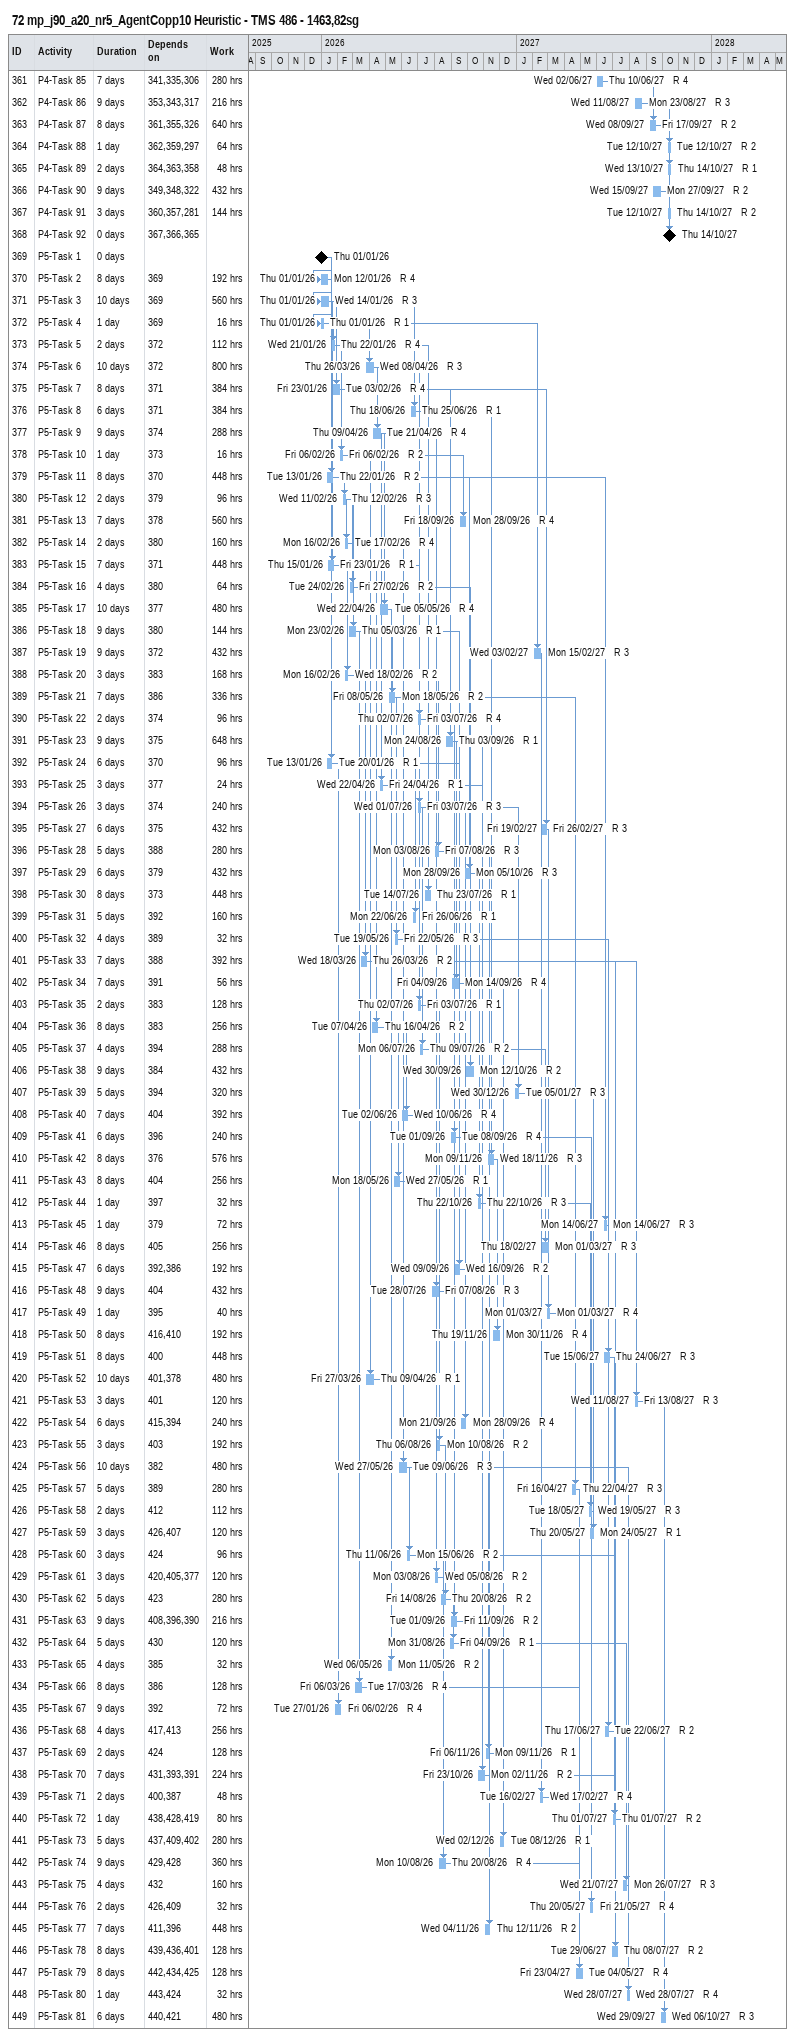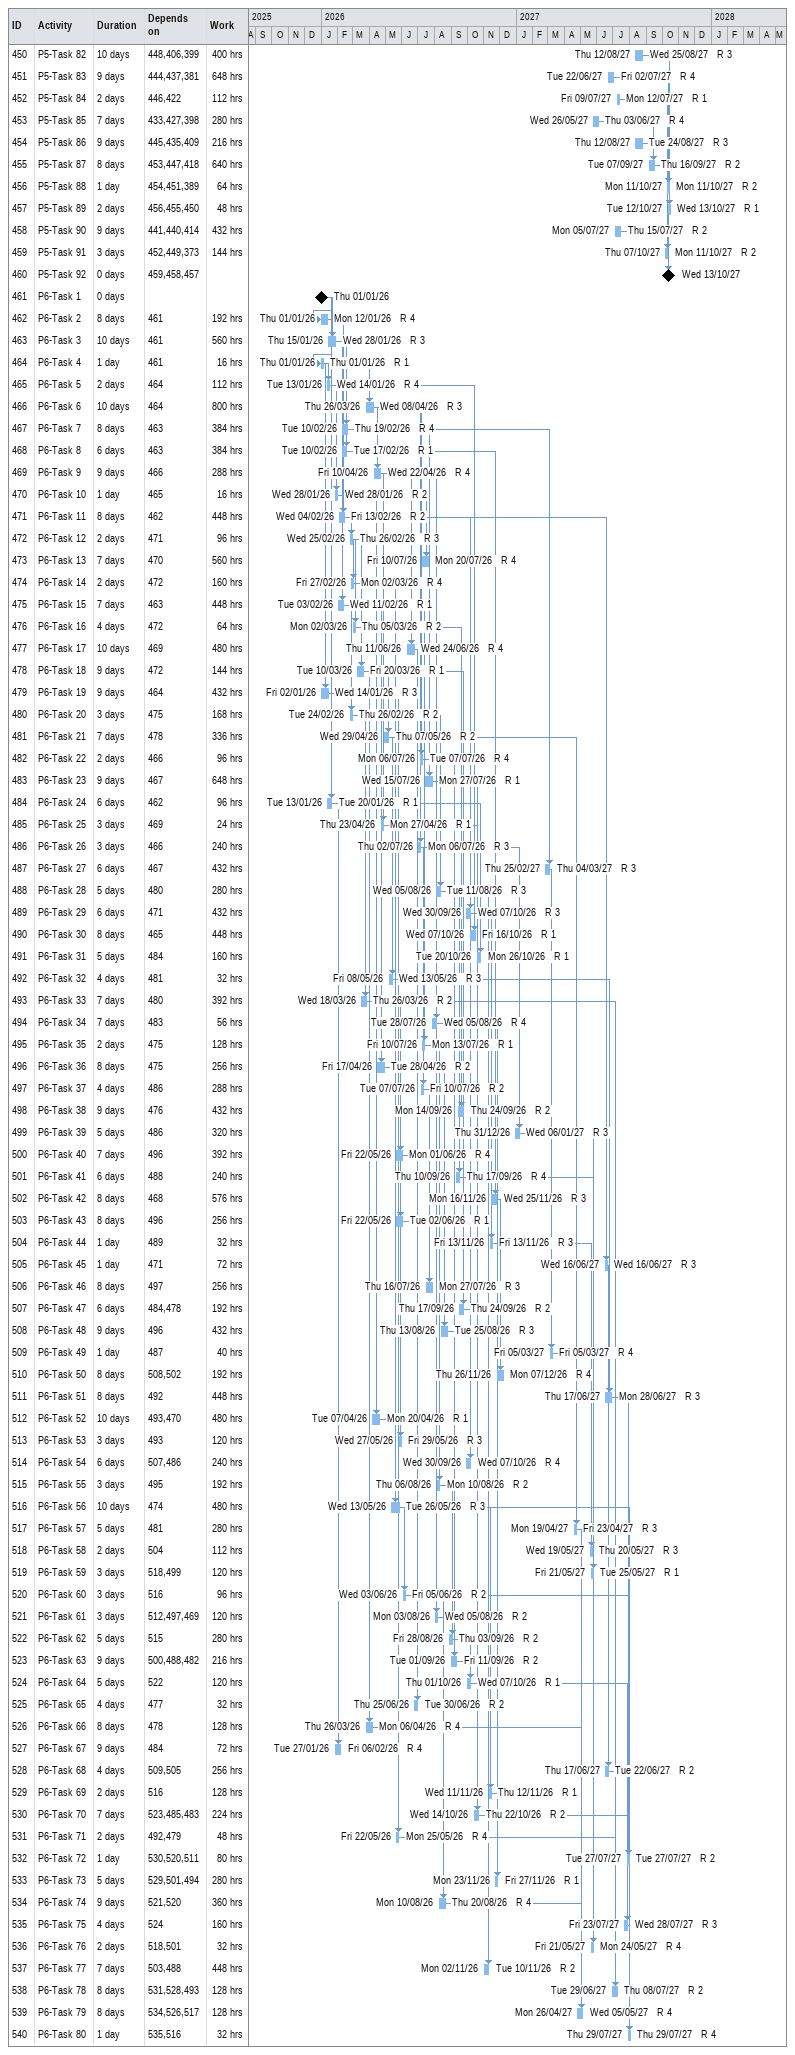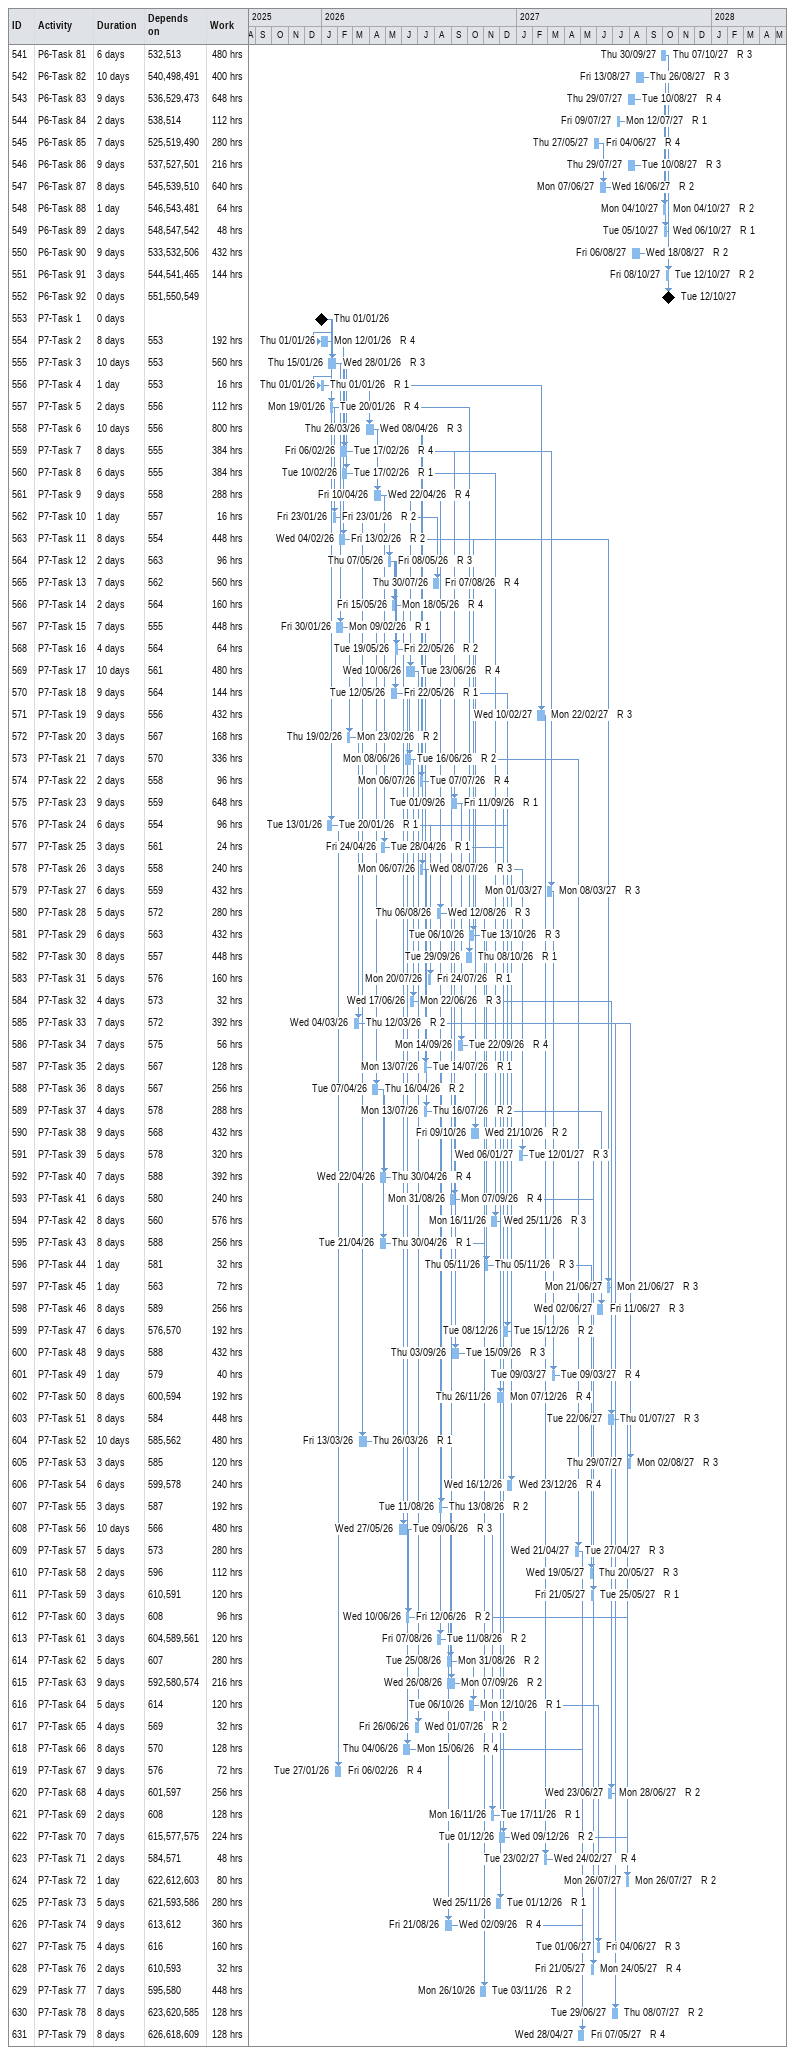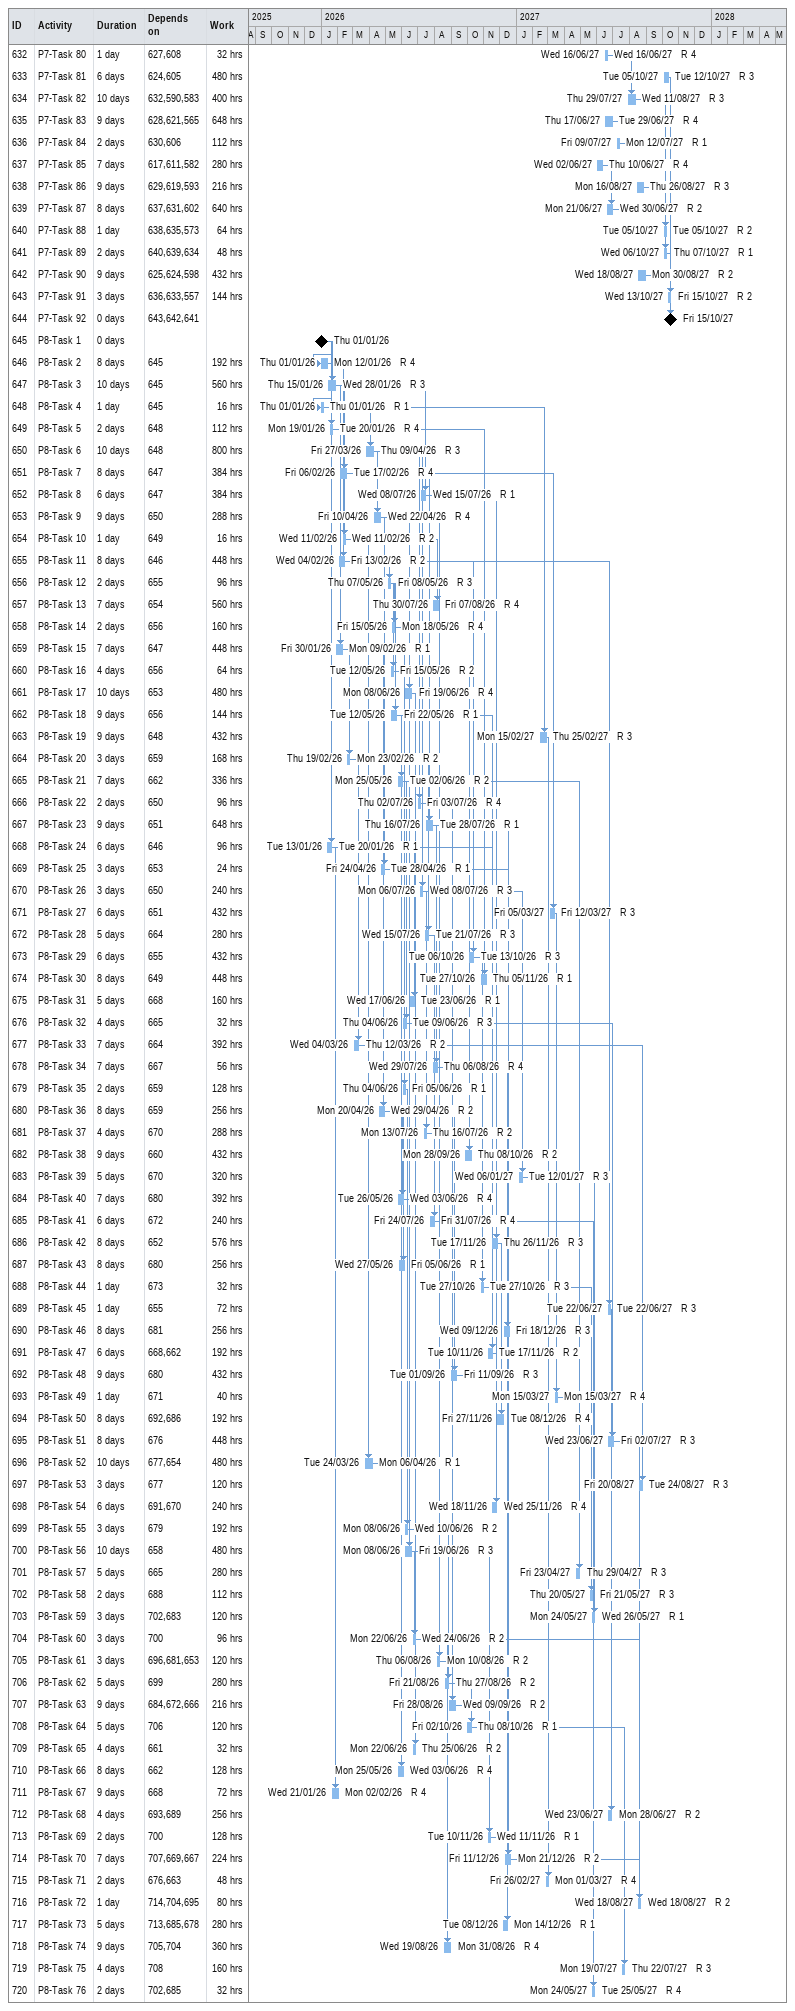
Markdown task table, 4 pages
72 mp_j90_a20_nr5_AgentCopp10 Heuristic - TMS 486 - 1463,82sg

| ID | Task | Duration | Start | Finish | Predecessors | Resources | Work (h) |
|---|---|---|---|---|---|---|---|
| 361 | P4-Task 85 | 7d | 2027-06-02 | 2027-06-10 | 341, 335, 306 | R 4 | 280 |
| 362 | P4-Task 86 | 9d | 2027-08-11 | 2027-08-23 | 353, 343, 317 | R 3 | 216 |
| 363 | P4-Task 87 | 8d | 2027-09-08 | 2027-09-17 | 361, 355, 326 | R 2 | 640 |
| 364 | P4-Task 88 | 1d | 2027-10-12 | 2027-10-12 | 362, 359, 297 | R 2 | 64 |
| 365 | P4-Task 89 | 2d | 2027-10-13 | 2027-10-14 | 364, 363, 358 | R 1 | 48 |
| 366 | P4-Task 90 | 9d | 2027-09-15 | 2027-09-27 | 349, 348, 322 | R 2 | 432 |
| 367 | P4-Task 91 | 3d | 2027-10-12 | 2027-10-14 | 360, 357, 281 | R 2 | 144 |
| 368 | P4-Task 92 | 0d | 2027-10-14 | 2027-10-14 | 367, 366, 365 |  |  |
| 369 | P5-Task 1 | 0d | 2026-01-01 | 2026-01-01 |  |  |  |
| 370 | P5-Task 2 | 8d | 2026-01-01 | 2026-01-12 | 369 | R 4 | 192 |
| 371 | P5-Task 3 | 10d | 2026-01-01 | 2026-01-14 | 369 | R 3 | 560 |
| 372 | P5-Task 4 | 1d | 2026-01-01 | 2026-01-01 | 369 | R 1 | 16 |
| 373 | P5-Task 5 | 2d | 2026-01-21 | 2026-01-22 | 372 | R 4 | 112 |
| 374 | P5-Task 6 | 10d | 2026-03-26 | 2026-04-08 | 372 | R 3 | 800 |
| 375 | P5-Task 7 | 8d | 2026-01-23 | 2026-02-03 | 371 | R 4 | 384 |
| 376 | P5-Task 8 | 6d | 2026-06-18 | 2026-06-25 | 371 | R 1 | 384 |
| 377 | P5-Task 9 | 9d | 2026-04-09 | 2026-04-21 | 374 | R 4 | 288 |
| 378 | P5-Task 10 | 1d | 2026-02-06 | 2026-02-06 | 373 | R 2 | 16 |
| 379 | P5-Task 11 | 8d | 2026-01-13 | 2026-01-22 | 370 | R 2 | 448 |
| 380 | P5-Task 12 | 2d | 2026-02-11 | 2026-02-12 | 379 | R 3 | 96 |
| 381 | P5-Task 13 | 7d | 2026-09-18 | 2026-09-28 | 378 | R 4 | 560 |
| 382 | P5-Task 14 | 2d | 2026-02-16 | 2026-02-17 | 380 | R 4 | 160 |
| 383 | P5-Task 15 | 7d | 2026-01-15 | 2026-01-23 | 371 | R 1 | 448 |
| 384 | P5-Task 16 | 4d | 2026-02-24 | 2026-02-27 | 380 | R 2 | 64 |
| 385 | P5-Task 17 | 10d | 2026-04-22 | 2026-05-05 | 377 | R 4 | 480 |
| 386 | P5-Task 18 | 9d | 2026-02-23 | 2026-03-05 | 380 | R 1 | 144 |
| 387 | P5-Task 19 | 9d | 2027-02-03 | 2027-02-15 | 372 | R 3 | 432 |
| 388 | P5-Task 20 | 3d | 2026-02-16 | 2026-02-18 | 383 | R 2 | 168 |
| 389 | P5-Task 21 | 7d | 2026-05-08 | 2026-05-18 | 386 | R 2 | 336 |
| 390 | P5-Task 22 | 2d | 2026-07-02 | 2026-07-03 | 374 | R 4 | 96 |
| 391 | P5-Task 23 | 9d | 2026-08-24 | 2026-09-03 | 375 | R 1 | 648 |
| 392 | P5-Task 24 | 6d | 2026-01-13 | 2026-01-20 | 370 | R 1 | 96 |
| 393 | P5-Task 25 | 3d | 2026-04-22 | 2026-04-24 | 377 | R 1 | 24 |
| 394 | P5-Task 26 | 3d | 2026-07-01 | 2026-07-03 | 374 | R 3 | 240 |
| 395 | P5-Task 27 | 6d | 2027-02-19 | 2027-02-26 | 375 | R 3 | 432 |
| 396 | P5-Task 28 | 5d | 2026-08-03 | 2026-08-07 | 388 | R 3 | 280 |
| 397 | P5-Task 29 | 6d | 2026-09-28 | 2026-10-05 | 379 | R 3 | 432 |
| 398 | P5-Task 30 | 8d | 2026-07-14 | 2026-07-23 | 373 | R 1 | 448 |
| 399 | P5-Task 31 | 5d | 2026-06-22 | 2026-06-26 | 392 | R 1 | 160 |
| 400 | P5-Task 32 | 4d | 2026-05-19 | 2026-05-22 | 389 | R 3 | 32 |
| 401 | P5-Task 33 | 7d | 2026-03-18 | 2026-03-26 | 388 | R 2 | 392 |
| 402 | P5-Task 34 | 7d | 2026-09-04 | 2026-09-14 | 391 | R 4 | 56 |
| 403 | P5-Task 35 | 2d | 2026-07-02 | 2026-07-03 | 383 | R 1 | 128 |
| 404 | P5-Task 36 | 8d | 2026-04-07 | 2026-04-16 | 383 | R 2 | 256 |
| 405 | P5-Task 37 | 4d | 2026-07-06 | 2026-07-09 | 394 | R 2 | 288 |
| 406 | P5-Task 38 | 9d | 2026-09-30 | 2026-10-12 | 384 | R 2 | 432 |
| 407 | P5-Task 39 | 5d | 2026-12-30 | 2027-01-05 | 394 | R 3 | 320 |
| 408 | P5-Task 40 | 7d | 2026-06-02 | 2026-06-10 | 404 | R 4 | 392 |
| 409 | P5-Task 41 | 6d | 2026-09-01 | 2026-09-08 | 396 | R 4 | 240 |
| 410 | P5-Task 42 | 8d | 2026-11-09 | 2026-11-18 | 376 | R 3 | 576 |
| 411 | P5-Task 43 | 8d | 2026-05-18 | 2026-05-27 | 404 | R 1 | 256 |
| 412 | P5-Task 44 | 1d | 2026-10-22 | 2026-10-22 | 397 | R 3 | 32 |
| 413 | P5-Task 45 | 1d | 2027-06-14 | 2027-06-14 | 379 | R 3 | 72 |
| 414 | P5-Task 46 | 8d | 2027-02-18 | 2027-03-01 | 405 | R 3 | 256 |
| 415 | P5-Task 47 | 6d | 2026-09-09 | 2026-09-16 | 392, 386 | R 2 | 192 |
| 416 | P5-Task 48 | 9d | 2026-07-28 | 2026-08-07 | 404 | R 3 | 432 |
| 417 | P5-Task 49 | 1d | 2027-03-01 | 2027-03-01 | 395 | R 4 | 40 |
| 418 | P5-Task 50 | 8d | 2026-11-19 | 2026-11-30 | 416, 410 | R 4 | 192 |
| 419 | P5-Task 51 | 8d | 2027-06-15 | 2027-06-24 | 400 | R 3 | 448 |
| 420 | P5-Task 52 | 10d | 2026-03-27 | 2026-04-09 | 401, 378 | R 1 | 480 |
| 421 | P5-Task 53 | 3d | 2027-08-11 | 2027-08-13 | 401 | R 3 | 120 |
| 422 | P5-Task 54 | 6d | 2026-09-21 | 2026-09-28 | 415, 394 | R 4 | 240 |
| 423 | P5-Task 55 | 3d | 2026-08-06 | 2026-08-10 | 403 | R 2 | 192 |
| 424 | P5-Task 56 | 10d | 2026-05-27 | 2026-06-09 | 382 | R 3 | 480 |
| 425 | P5-Task 57 | 5d | 2027-04-16 | 2027-04-22 | 389 | R 3 | 280 |
| 426 | P5-Task 58 | 2d | 2027-05-18 | 2027-05-19 | 412 | R 3 | 112 |
| 427 | P5-Task 59 | 3d | 2027-05-20 | 2027-05-24 | 426, 407 | R 1 | 120 |
| 428 | P5-Task 60 | 3d | 2026-06-11 | 2026-06-15 | 424 | R 2 | 96 |
| 429 | P5-Task 61 | 3d | 2026-08-03 | 2026-08-05 | 420, 405, 377 | R 2 | 120 |
| 430 | P5-Task 62 | 5d | 2026-08-14 | 2026-08-20 | 423 | R 2 | 280 |
| 431 | P5-Task 63 | 9d | 2026-09-01 | 2026-09-11 | 408, 396, 390 | R 2 | 216 |
| 432 | P5-Task 64 | 5d | 2026-08-31 | 2026-09-04 | 430 | R 1 | 120 |
| 433 | P5-Task 65 | 4d | 2026-05-06 | 2026-05-11 | 385 | R 2 | 32 |
| 434 | P5-Task 66 | 8d | 2026-03-06 | 2026-03-17 | 386 | R 4 | 128 |
| 435 | P5-Task 67 | 9d | 2026-01-27 | 2026-02-06 | 392 | R 4 | 72 |
| 436 | P5-Task 68 | 4d | 2027-06-17 | 2027-06-22 | 417, 413 | R 2 | 256 |
| 437 | P5-Task 69 | 2d | 2026-11-06 | 2026-11-09 | 424 | R 1 | 128 |
| 438 | P5-Task 70 | 7d | 2026-10-23 | 2026-11-02 | 431, 393, 391 | R 2 | 224 |
| 439 | P5-Task 71 | 2d | 2027-02-16 | 2027-02-17 | 400, 387 | R 4 | 48 |
| 440 | P5-Task 72 | 1d | 2027-07-01 | 2027-07-01 | 438, 428, 419 | R 2 | 80 |
| 441 | P5-Task 73 | 5d | 2026-12-02 | 2026-12-08 | 437, 409, 402 | R 1 | 280 |
| 442 | P5-Task 74 | 9d | 2026-08-10 | 2026-08-20 | 429, 428 | R 4 | 360 |
| 443 | P5-Task 75 | 4d | 2027-07-21 | 2027-07-26 | 432 | R 3 | 160 |
| 444 | P5-Task 76 | 2d | 2027-05-20 | 2027-05-21 | 426, 409 | R 4 | 32 |
| 445 | P5-Task 77 | 7d | 2026-11-04 | 2026-11-12 | 411, 396 | R 2 | 448 |
| 446 | P5-Task 78 | 8d | 2027-06-29 | 2027-07-08 | 439, 436, 401 | R 2 | 128 |
| 447 | P5-Task 79 | 8d | 2027-04-23 | 2027-05-04 | 442, 434, 425 | R 4 | 128 |
| 448 | P5-Task 80 | 1d | 2027-07-28 | 2027-07-28 | 443, 424 | R 4 | 32 |
| 449 | P5-Task 81 | 6d | 2027-09-29 | 2027-10-06 | 440, 421 | R 3 | 480 |
| 450 | P5-Task 82 | 10d | 2027-08-12 | 2027-08-25 | 448, 406, 399 | R 3 | 400 |
| 451 | P5-Task 83 | 9d | 2027-06-22 | 2027-07-02 | 444, 437, 381 | R 4 | 648 |
| 452 | P5-Task 84 | 2d | 2027-07-09 | 2027-07-12 | 446, 422 | R 1 | 112 |
| 453 | P5-Task 85 | 7d | 2027-05-26 | 2027-06-03 | 433, 427, 398 | R 4 | 280 |
| 454 | P5-Task 86 | 9d | 2027-08-12 | 2027-08-24 | 445, 435, 409 | R 3 | 216 |
| 455 | P5-Task 87 | 8d | 2027-09-07 | 2027-09-16 | 453, 447, 418 | R 2 | 640 |
| 456 | P5-Task 88 | 1d | 2027-10-11 | 2027-10-11 | 454, 451, 389 | R 2 | 64 |
| 457 | P5-Task 89 | 2d | 2027-10-12 | 2027-10-13 | 456, 455, 450 | R 1 | 48 |
| 458 | P5-Task 90 | 9d | 2027-07-05 | 2027-07-15 | 441, 440, 414 | R 2 | 432 |
| 459 | P5-Task 91 | 3d | 2027-10-07 | 2027-10-11 | 452, 449, 373 | R 2 | 144 |
| 460 | P5-Task 92 | 0d | 2027-10-13 | 2027-10-13 | 459, 458, 457 |  |  |
| 461 | P6-Task 1 | 0d | 2026-01-01 | 2026-01-01 |  |  |  |
| 462 | P6-Task 2 | 8d | 2026-01-01 | 2026-01-12 | 461 | R 4 | 192 |
| 463 | P6-Task 3 | 10d | 2026-01-15 | 2026-01-28 | 461 | R 3 | 560 |
| 464 | P6-Task 4 | 1d | 2026-01-01 | 2026-01-01 | 461 | R 1 | 16 |
| 465 | P6-Task 5 | 2d | 2026-01-13 | 2026-01-14 | 464 | R 4 | 112 |
| 466 | P6-Task 6 | 10d | 2026-03-26 | 2026-04-08 | 464 | R 3 | 800 |
| 467 | P6-Task 7 | 8d | 2026-02-10 | 2026-02-19 | 463 | R 4 | 384 |
| 468 | P6-Task 8 | 6d | 2026-02-10 | 2026-02-17 | 463 | R 1 | 384 |
| 469 | P6-Task 9 | 9d | 2026-04-10 | 2026-04-22 | 466 | R 4 | 288 |
| 470 | P6-Task 10 | 1d | 2026-01-28 | 2026-01-28 | 465 | R 2 | 16 |
| 471 | P6-Task 11 | 8d | 2026-02-04 | 2026-02-13 | 462 | R 2 | 448 |
| 472 | P6-Task 12 | 2d | 2026-02-25 | 2026-02-26 | 471 | R 3 | 96 |
| 473 | P6-Task 13 | 7d | 2026-07-10 | 2026-07-20 | 470 | R 4 | 560 |
| 474 | P6-Task 14 | 2d | 2026-02-27 | 2026-03-02 | 472 | R 4 | 160 |
| 475 | P6-Task 15 | 7d | 2026-02-03 | 2026-02-11 | 463 | R 1 | 448 |
| 476 | P6-Task 16 | 4d | 2026-03-02 | 2026-03-05 | 472 | R 2 | 64 |
| 477 | P6-Task 17 | 10d | 2026-06-11 | 2026-06-24 | 469 | R 4 | 480 |
| 478 | P6-Task 18 | 9d | 2026-03-10 | 2026-03-20 | 472 | R 1 | 144 |
| 479 | P6-Task 19 | 9d | 2026-01-02 | 2026-01-14 | 464 | R 3 | 432 |
| 480 | P6-Task 20 | 3d | 2026-02-24 | 2026-02-26 | 475 | R 2 | 168 |
| 481 | P6-Task 21 | 7d | 2026-04-29 | 2026-05-07 | 478 | R 2 | 336 |
| 482 | P6-Task 22 | 2d | 2026-07-06 | 2026-07-07 | 466 | R 4 | 96 |
| 483 | P6-Task 23 | 9d | 2026-07-15 | 2026-07-27 | 467 | R 1 | 648 |
| 484 | P6-Task 24 | 6d | 2026-01-13 | 2026-01-20 | 462 | R 1 | 96 |
| 485 | P6-Task 25 | 3d | 2026-04-23 | 2026-04-27 | 469 | R 1 | 24 |
| 486 | P6-Task 26 | 3d | 2026-07-02 | 2026-07-06 | 466 | R 3 | 240 |
| 487 | P6-Task 27 | 6d | 2027-02-25 | 2027-03-04 | 467 | R 3 | 432 |
| 488 | P6-Task 28 | 5d | 2026-08-05 | 2026-08-11 | 480 | R 3 | 280 |
| 489 | P6-Task 29 | 6d | 2026-09-30 | 2026-10-07 | 471 | R 3 | 432 |
| 490 | P6-Task 30 | 8d | 2026-10-07 | 2026-10-16 | 465 | R 1 | 448 |
| 491 | P6-Task 31 | 5d | 2026-10-20 | 2026-10-26 | 484 | R 1 | 160 |
| 492 | P6-Task 32 | 4d | 2026-05-08 | 2026-05-13 | 481 | R 3 | 32 |
| 493 | P6-Task 33 | 7d | 2026-03-18 | 2026-03-26 | 480 | R 2 | 392 |
| 494 | P6-Task 34 | 7d | 2026-07-28 | 2026-08-05 | 483 | R 4 | 56 |
| 495 | P6-Task 35 | 2d | 2026-07-10 | 2026-07-13 | 475 | R 1 | 128 |
| 496 | P6-Task 36 | 8d | 2026-04-17 | 2026-04-28 | 475 | R 2 | 256 |
| 497 | P6-Task 37 | 4d | 2026-07-07 | 2026-07-10 | 486 | R 2 | 288 |
| 498 | P6-Task 38 | 9d | 2026-09-14 | 2026-09-24 | 476 | R 2 | 432 |
| 499 | P6-Task 39 | 5d | 2026-12-31 | 2027-01-06 | 486 | R 3 | 320 |
| 500 | P6-Task 40 | 7d | 2026-05-22 | 2026-06-01 | 496 | R 4 | 392 |
| 501 | P6-Task 41 | 6d | 2026-09-10 | 2026-09-17 | 488 | R 4 | 240 |
| 502 | P6-Task 42 | 8d | 2026-11-16 | 2026-11-25 | 468 | R 3 | 576 |
| 503 | P6-Task 43 | 8d | 2026-05-22 | 2026-06-02 | 496 | R 1 | 256 |
| 504 | P6-Task 44 | 1d | 2026-11-13 | 2026-11-13 | 489 | R 3 | 32 |
| 505 | P6-Task 45 | 1d | 2027-06-16 | 2027-06-16 | 471 | R 3 | 72 |
| 506 | P6-Task 46 | 8d | 2026-07-16 | 2026-07-27 | 497 | R 3 | 256 |
| 507 | P6-Task 47 | 6d | 2026-09-17 | 2026-09-24 | 484, 478 | R 2 | 192 |
| 508 | P6-Task 48 | 9d | 2026-08-13 | 2026-08-25 | 496 | R 3 | 432 |
| 509 | P6-Task 49 | 1d | 2027-03-05 | 2027-03-05 | 487 | R 4 | 40 |
| 510 | P6-Task 50 | 8d | 2026-11-26 | 2026-12-07 | 508, 502 | R 4 | 192 |
| 511 | P6-Task 51 | 8d | 2027-06-17 | 2027-06-28 | 492 | R 3 | 448 |
| 512 | P6-Task 52 | 10d | 2026-04-07 | 2026-04-20 | 493, 470 | R 1 | 480 |
| 513 | P6-Task 53 | 3d | 2026-05-27 | 2026-05-29 | 493 | R 3 | 120 |
| 514 | P6-Task 54 | 6d | 2026-09-30 | 2026-10-07 | 507, 486 | R 4 | 240 |
| 515 | P6-Task 55 | 3d | 2026-08-06 | 2026-08-10 | 495 | R 2 | 192 |
| 516 | P6-Task 56 | 10d | 2026-05-13 | 2026-05-26 | 474 | R 3 | 480 |
| 517 | P6-Task 57 | 5d | 2027-04-19 | 2027-04-23 | 481 | R 3 | 280 |
| 518 | P6-Task 58 | 2d | 2027-05-19 | 2027-05-20 | 504 | R 3 | 112 |
| 519 | P6-Task 59 | 3d | 2027-05-21 | 2027-05-25 | 518, 499 | R 1 | 120 |
| 520 | P6-Task 60 | 3d | 2026-06-03 | 2026-06-05 | 516 | R 2 | 96 |
| 521 | P6-Task 61 | 3d | 2026-08-03 | 2026-08-05 | 512, 497, 469 | R 2 | 120 |
| 522 | P6-Task 62 | 5d | 2026-08-28 | 2026-09-03 | 515 | R 2 | 280 |
| 523 | P6-Task 63 | 9d | 2026-09-01 | 2026-09-11 | 500, 488, 482 | R 2 | 216 |
| 524 | P6-Task 64 | 5d | 2026-10-01 | 2026-10-07 | 522 | R 1 | 120 |
| 525 | P6-Task 65 | 4d | 2026-06-25 | 2026-06-30 | 477 | R 2 | 32 |
| 526 | P6-Task 66 | 8d | 2026-03-26 | 2026-04-06 | 478 | R 4 | 128 |
| 527 | P6-Task 67 | 9d | 2026-01-27 | 2026-02-06 | 484 | R 4 | 72 |
| 528 | P6-Task 68 | 4d | 2027-06-17 | 2027-06-22 | 509, 505 | R 2 | 256 |
| 529 | P6-Task 69 | 2d | 2026-11-11 | 2026-11-12 | 516 | R 1 | 128 |
| 530 | P6-Task 70 | 7d | 2026-10-14 | 2026-10-22 | 523, 485, 483 | R 2 | 224 |
| 531 | P6-Task 71 | 2d | 2026-05-22 | 2026-05-25 | 492, 479 | R 4 | 48 |
| 532 | P6-Task 72 | 1d | 2027-07-27 | 2027-07-27 | 530, 520, 511 | R 2 | 80 |
| 533 | P6-Task 73 | 5d | 2026-11-23 | 2026-11-27 | 529, 501, 494 | R 1 | 280 |
| 534 | P6-Task 74 | 9d | 2026-08-10 | 2026-08-20 | 521, 520 | R 4 | 360 |
| 535 | P6-Task 75 | 4d | 2027-07-23 | 2027-07-28 | 524 | R 3 | 160 |
| 536 | P6-Task 76 | 2d | 2027-05-21 | 2027-05-24 | 518, 501 | R 4 | 32 |
| 537 | P6-Task 77 | 7d | 2026-11-02 | 2026-11-10 | 503, 488 | R 2 | 448 |
| 538 | P6-Task 78 | 8d | 2027-06-29 | 2027-07-08 | 531, 528, 493 | R 2 | 128 |
| 539 | P6-Task 79 | 8d | 2027-04-26 | 2027-05-05 | 534, 526, 517 | R 4 | 128 |
| 540 | P6-Task 80 | 1d | 2027-07-29 | 2027-07-29 | 535, 516 | R 4 | 32 |
| 541 | P6-Task 81 | 6d | 2027-09-30 | 2027-10-07 | 532, 513 | R 3 | 480 |
| 542 | P6-Task 82 | 10d | 2027-08-13 | 2027-08-26 | 540, 498, 491 | R 3 | 400 |
| 543 | P6-Task 83 | 9d | 2027-07-29 | 2027-08-10 | 536, 529, 473 | R 4 | 648 |
| 544 | P6-Task 84 | 2d | 2027-07-09 | 2027-07-12 | 538, 514 | R 1 | 112 |
| 545 | P6-Task 85 | 7d | 2027-05-27 | 2027-06-04 | 525, 519, 490 | R 4 | 280 |
| 546 | P6-Task 86 | 9d | 2027-07-29 | 2027-08-10 | 537, 527, 501 | R 3 | 216 |
| 547 | P6-Task 87 | 8d | 2027-06-07 | 2027-06-16 | 545, 539, 510 | R 2 | 640 |
| 548 | P6-Task 88 | 1d | 2027-10-04 | 2027-10-04 | 546, 543, 481 | R 2 | 64 |
| 549 | P6-Task 89 | 2d | 2027-10-05 | 2027-10-06 | 548, 547, 542 | R 1 | 48 |
| 550 | P6-Task 90 | 9d | 2027-08-06 | 2027-08-18 | 533, 532, 506 | R 2 | 432 |
| 551 | P6-Task 91 | 3d | 2027-10-08 | 2027-10-12 | 544, 541, 465 | R 2 | 144 |
| 552 | P6-Task 92 | 0d | 2027-10-12 | 2027-10-12 | 551, 550, 549 |  |  |
| 553 | P7-Task 1 | 0d | 2026-01-01 | 2026-01-01 |  |  |  |
| 554 | P7-Task 2 | 8d | 2026-01-01 | 2026-01-12 | 553 | R 4 | 192 |
| 555 | P7-Task 3 | 10d | 2026-01-15 | 2026-01-28 | 553 | R 3 | 560 |
| 556 | P7-Task 4 | 1d | 2026-01-01 | 2026-01-01 | 553 | R 1 | 16 |
| 557 | P7-Task 5 | 2d | 2026-01-19 | 2026-01-20 | 556 | R 4 | 112 |
| 558 | P7-Task 6 | 10d | 2026-03-26 | 2026-04-08 | 556 | R 3 | 800 |
| 559 | P7-Task 7 | 8d | 2026-02-06 | 2026-02-17 | 555 | R 4 | 384 |
| 560 | P7-Task 8 | 6d | 2026-02-10 | 2026-02-17 | 555 | R 1 | 384 |
| 561 | P7-Task 9 | 9d | 2026-04-10 | 2026-04-22 | 558 | R 4 | 288 |
| 562 | P7-Task 10 | 1d | 2026-01-23 | 2026-01-23 | 557 | R 2 | 16 |
| 563 | P7-Task 11 | 8d | 2026-02-04 | 2026-02-13 | 554 | R 2 | 448 |
| 564 | P7-Task 12 | 2d | 2026-05-07 | 2026-05-08 | 563 | R 3 | 96 |
| 565 | P7-Task 13 | 7d | 2026-07-30 | 2026-08-07 | 562 | R 4 | 560 |
| 566 | P7-Task 14 | 2d | 2026-05-15 | 2026-05-18 | 564 | R 4 | 160 |
| 567 | P7-Task 15 | 7d | 2026-01-30 | 2026-02-09 | 555 | R 1 | 448 |
| 568 | P7-Task 16 | 4d | 2026-05-19 | 2026-05-22 | 564 | R 2 | 64 |
| 569 | P7-Task 17 | 10d | 2026-06-10 | 2026-06-23 | 561 | R 4 | 480 |
| 570 | P7-Task 18 | 9d | 2026-05-12 | 2026-05-22 | 564 | R 1 | 144 |
| 571 | P7-Task 19 | 9d | 2027-02-10 | 2027-02-22 | 556 | R 3 | 432 |
| 572 | P7-Task 20 | 3d | 2026-02-19 | 2026-02-23 | 567 | R 2 | 168 |
| 573 | P7-Task 21 | 7d | 2026-06-08 | 2026-06-16 | 570 | R 2 | 336 |
| 574 | P7-Task 22 | 2d | 2026-07-06 | 2026-07-07 | 558 | R 4 | 96 |
| 575 | P7-Task 23 | 9d | 2026-09-01 | 2026-09-11 | 559 | R 1 | 648 |
| 576 | P7-Task 24 | 6d | 2026-01-13 | 2026-01-20 | 554 | R 1 | 96 |
| 577 | P7-Task 25 | 3d | 2026-04-24 | 2026-04-28 | 561 | R 1 | 24 |
| 578 | P7-Task 26 | 3d | 2026-07-06 | 2026-07-08 | 558 | R 3 | 240 |
| 579 | P7-Task 27 | 6d | 2027-03-01 | 2027-03-08 | 559 | R 3 | 432 |
| 580 | P7-Task 28 | 5d | 2026-08-06 | 2026-08-12 | 572 | R 3 | 280 |
| 581 | P7-Task 29 | 6d | 2026-10-06 | 2026-10-13 | 563 | R 3 | 432 |
| 582 | P7-Task 30 | 8d | 2026-09-29 | 2026-10-08 | 557 | R 1 | 448 |
| 583 | P7-Task 31 | 5d | 2026-07-20 | 2026-07-24 | 576 | R 1 | 160 |
| 584 | P7-Task 32 | 4d | 2026-06-17 | 2026-06-22 | 573 | R 3 | 32 |
| 585 | P7-Task 33 | 7d | 2026-03-04 | 2026-03-12 | 572 | R 2 | 392 |
| 586 | P7-Task 34 | 7d | 2026-09-14 | 2026-09-22 | 575 | R 4 | 56 |
| 587 | P7-Task 35 | 2d | 2026-07-13 | 2026-07-14 | 567 | R 1 | 128 |
| 588 | P7-Task 36 | 8d | 2026-04-07 | 2026-04-16 | 567 | R 2 | 256 |
| 589 | P7-Task 37 | 4d | 2026-07-13 | 2026-07-16 | 578 | R 2 | 288 |
| 590 | P7-Task 38 | 9d | 2026-10-09 | 2026-10-21 | 568 | R 2 | 432 |
| 591 | P7-Task 39 | 5d | 2027-01-06 | 2027-01-12 | 578 | R 3 | 320 |
| 592 | P7-Task 40 | 7d | 2026-04-22 | 2026-04-30 | 588 | R 4 | 392 |
| 593 | P7-Task 41 | 6d | 2026-08-31 | 2026-09-07 | 580 | R 4 | 240 |
| 594 | P7-Task 42 | 8d | 2026-11-16 | 2026-11-25 | 560 | R 3 | 576 |
| 595 | P7-Task 43 | 8d | 2026-04-21 | 2026-04-30 | 588 | R 1 | 256 |
| 596 | P7-Task 44 | 1d | 2026-11-05 | 2026-11-05 | 581 | R 3 | 32 |
| 597 | P7-Task 45 | 1d | 2027-06-21 | 2027-06-21 | 563 | R 3 | 72 |
| 598 | P7-Task 46 | 8d | 2027-06-02 | 2027-06-11 | 589 | R 3 | 256 |
| 599 | P7-Task 47 | 6d | 2026-12-08 | 2026-12-15 | 576, 570 | R 2 | 192 |
| 600 | P7-Task 48 | 9d | 2026-09-03 | 2026-09-15 | 588 | R 3 | 432 |
| 601 | P7-Task 49 | 1d | 2027-03-09 | 2027-03-09 | 579 | R 4 | 40 |
| 602 | P7-Task 50 | 8d | 2026-11-26 | 2026-12-07 | 600, 594 | R 4 | 192 |
| 603 | P7-Task 51 | 8d | 2027-06-22 | 2027-07-01 | 584 | R 3 | 448 |
| 604 | P7-Task 52 | 10d | 2026-03-13 | 2026-03-26 | 585, 562 | R 1 | 480 |
| 605 | P7-Task 53 | 3d | 2027-07-29 | 2027-08-02 | 585 | R 3 | 120 |
| 606 | P7-Task 54 | 6d | 2026-12-16 | 2026-12-23 | 599, 578 | R 4 | 240 |
| 607 | P7-Task 55 | 3d | 2026-08-11 | 2026-08-13 | 587 | R 2 | 192 |
| 608 | P7-Task 56 | 10d | 2026-05-27 | 2026-06-09 | 566 | R 3 | 480 |
| 609 | P7-Task 57 | 5d | 2027-04-21 | 2027-04-27 | 573 | R 3 | 280 |
| 610 | P7-Task 58 | 2d | 2027-05-19 | 2027-05-20 | 596 | R 3 | 112 |
| 611 | P7-Task 59 | 3d | 2027-05-21 | 2027-05-25 | 610, 591 | R 1 | 120 |
| 612 | P7-Task 60 | 3d | 2026-06-10 | 2026-06-12 | 608 | R 2 | 96 |
| 613 | P7-Task 61 | 3d | 2026-08-07 | 2026-08-11 | 604, 589, 561 | R 2 | 120 |
| 614 | P7-Task 62 | 5d | 2026-08-25 | 2026-08-31 | 607 | R 2 | 280 |
| 615 | P7-Task 63 | 9d | 2026-08-26 | 2026-09-07 | 592, 580, 574 | R 2 | 216 |
| 616 | P7-Task 64 | 5d | 2026-10-06 | 2026-10-12 | 614 | R 1 | 120 |
| 617 | P7-Task 65 | 4d | 2026-06-26 | 2026-07-01 | 569 | R 2 | 32 |
| 618 | P7-Task 66 | 8d | 2026-06-04 | 2026-06-15 | 570 | R 4 | 128 |
| 619 | P7-Task 67 | 9d | 2026-01-27 | 2026-02-06 | 576 | R 4 | 72 |
| 620 | P7-Task 68 | 4d | 2027-06-23 | 2027-06-28 | 601, 597 | R 2 | 256 |
| 621 | P7-Task 69 | 2d | 2026-11-16 | 2026-11-17 | 608 | R 1 | 128 |
| 622 | P7-Task 70 | 7d | 2026-12-01 | 2026-12-09 | 615, 577, 575 | R 2 | 224 |
| 623 | P7-Task 71 | 2d | 2027-02-23 | 2027-02-24 | 584, 571 | R 4 | 48 |
| 624 | P7-Task 72 | 1d | 2027-07-26 | 2027-07-26 | 622, 612, 603 | R 2 | 80 |
| 625 | P7-Task 73 | 5d | 2026-11-25 | 2026-12-01 | 621, 593, 586 | R 1 | 280 |
| 626 | P7-Task 74 | 9d | 2026-08-21 | 2026-09-02 | 613, 612 | R 4 | 360 |
| 627 | P7-Task 75 | 4d | 2027-06-01 | 2027-06-04 | 616 | R 3 | 160 |
| 628 | P7-Task 76 | 2d | 2027-05-21 | 2027-05-24 | 610, 593 | R 4 | 32 |
| 629 | P7-Task 77 | 7d | 2026-10-26 | 2026-11-03 | 595, 580 | R 2 | 448 |
| 630 | P7-Task 78 | 8d | 2027-06-29 | 2027-07-08 | 623, 620, 585 | R 2 | 128 |
| 631 | P7-Task 79 | 8d | 2027-04-28 | 2027-05-07 | 626, 618, 609 | R 4 | 128 |
| 632 | P7-Task 80 | 1d | 2027-06-16 | 2027-06-16 | 627, 608 | R 4 | 32 |
| 633 | P7-Task 81 | 6d | 2027-10-05 | 2027-10-12 | 624, 605 | R 3 | 480 |
| 634 | P7-Task 82 | 10d | 2027-07-29 | 2027-08-11 | 632, 590, 583 | R 3 | 400 |
| 635 | P7-Task 83 | 9d | 2027-06-17 | 2027-06-29 | 628, 621, 565 | R 4 | 648 |
| 636 | P7-Task 84 | 2d | 2027-07-09 | 2027-07-12 | 630, 606 | R 1 | 112 |
| 637 | P7-Task 85 | 7d | 2027-06-02 | 2027-06-10 | 617, 611, 582 | R 4 | 280 |
| 638 | P7-Task 86 | 9d | 2027-08-16 | 2027-08-26 | 629, 619, 593 | R 3 | 216 |
| 639 | P7-Task 87 | 8d | 2027-06-21 | 2027-06-30 | 637, 631, 602 | R 2 | 640 |
| 640 | P7-Task 88 | 1d | 2027-10-05 | 2027-10-05 | 638, 635, 573 | R 2 | 64 |
| 641 | P7-Task 89 | 2d | 2027-10-06 | 2027-10-07 | 640, 639, 634 | R 1 | 48 |
| 642 | P7-Task 90 | 9d | 2027-08-18 | 2027-08-30 | 625, 624, 598 | R 2 | 432 |
| 643 | P7-Task 91 | 3d | 2027-10-13 | 2027-10-15 | 636, 633, 557 | R 2 | 144 |
| 644 | P7-Task 92 | 0d | 2027-10-15 | 2027-10-15 | 643, 642, 641 |  |  |
| 645 | P8-Task 1 | 0d | 2026-01-01 | 2026-01-01 |  |  |  |
| 646 | P8-Task 2 | 8d | 2026-01-01 | 2026-01-12 | 645 | R 4 | 192 |
| 647 | P8-Task 3 | 10d | 2026-01-15 | 2026-01-28 | 645 | R 3 | 560 |
| 648 | P8-Task 4 | 1d | 2026-01-01 | 2026-01-01 | 645 | R 1 | 16 |
| 649 | P8-Task 5 | 2d | 2026-01-19 | 2026-01-20 | 648 | R 4 | 112 |
| 650 | P8-Task 6 | 10d | 2026-03-27 | 2026-04-09 | 648 | R 3 | 800 |
| 651 | P8-Task 7 | 8d | 2026-02-06 | 2026-02-17 | 647 | R 4 | 384 |
| 652 | P8-Task 8 | 6d | 2026-07-08 | 2026-07-15 | 647 | R 1 | 384 |
| 653 | P8-Task 9 | 9d | 2026-04-10 | 2026-04-22 | 650 | R 4 | 288 |
| 654 | P8-Task 10 | 1d | 2026-02-11 | 2026-02-11 | 649 | R 2 | 16 |
| 655 | P8-Task 11 | 8d | 2026-02-04 | 2026-02-13 | 646 | R 2 | 448 |
| 656 | P8-Task 12 | 2d | 2026-05-07 | 2026-05-08 | 655 | R 3 | 96 |
| 657 | P8-Task 13 | 7d | 2026-07-30 | 2026-08-07 | 654 | R 4 | 560 |
| 658 | P8-Task 14 | 2d | 2026-05-15 | 2026-05-18 | 656 | R 4 | 160 |
| 659 | P8-Task 15 | 7d | 2026-01-30 | 2026-02-09 | 647 | R 1 | 448 |
| 660 | P8-Task 16 | 4d | 2026-05-12 | 2026-05-15 | 656 | R 2 | 64 |
| 661 | P8-Task 17 | 10d | 2026-06-08 | 2026-06-19 | 653 | R 4 | 480 |
| 662 | P8-Task 18 | 9d | 2026-05-12 | 2026-05-22 | 656 | R 1 | 144 |
| 663 | P8-Task 19 | 9d | 2027-02-15 | 2027-02-25 | 648 | R 3 | 432 |
| 664 | P8-Task 20 | 3d | 2026-02-19 | 2026-02-23 | 659 | R 2 | 168 |
| 665 | P8-Task 21 | 7d | 2026-05-25 | 2026-06-02 | 662 | R 2 | 336 |
| 666 | P8-Task 22 | 2d | 2026-07-02 | 2026-07-03 | 650 | R 4 | 96 |
| 667 | P8-Task 23 | 9d | 2026-07-16 | 2026-07-28 | 651 | R 1 | 648 |
| 668 | P8-Task 24 | 6d | 2026-01-13 | 2026-01-20 | 646 | R 1 | 96 |
| 669 | P8-Task 25 | 3d | 2026-04-24 | 2026-04-28 | 653 | R 1 | 24 |
| 670 | P8-Task 26 | 3d | 2026-07-06 | 2026-07-08 | 650 | R 3 | 240 |
| 671 | P8-Task 27 | 6d | 2027-03-05 | 2027-03-12 | 651 | R 3 | 432 |
| 672 | P8-Task 28 | 5d | 2026-07-15 | 2026-07-21 | 664 | R 3 | 280 |
| 673 | P8-Task 29 | 6d | 2026-10-06 | 2026-10-13 | 655 | R 3 | 432 |
| 674 | P8-Task 30 | 8d | 2026-10-27 | 2026-11-05 | 649 | R 1 | 448 |
| 675 | P8-Task 31 | 5d | 2026-06-17 | 2026-06-23 | 668 | R 1 | 160 |
| 676 | P8-Task 32 | 4d | 2026-06-04 | 2026-06-09 | 665 | R 3 | 32 |
| 677 | P8-Task 33 | 7d | 2026-03-04 | 2026-03-12 | 664 | R 2 | 392 |
| 678 | P8-Task 34 | 7d | 2026-07-29 | 2026-08-06 | 667 | R 4 | 56 |
| 679 | P8-Task 35 | 2d | 2026-06-04 | 2026-06-05 | 659 | R 1 | 128 |
| 680 | P8-Task 36 | 8d | 2026-04-20 | 2026-04-29 | 659 | R 2 | 256 |
| 681 | P8-Task 37 | 4d | 2026-07-13 | 2026-07-16 | 670 | R 2 | 288 |
| 682 | P8-Task 38 | 9d | 2026-09-28 | 2026-10-08 | 660 | R 2 | 432 |
| 683 | P8-Task 39 | 5d | 2027-01-06 | 2027-01-12 | 670 | R 3 | 320 |
| 684 | P8-Task 40 | 7d | 2026-05-26 | 2026-06-03 | 680 | R 4 | 392 |
| 685 | P8-Task 41 | 6d | 2026-07-24 | 2026-07-31 | 672 | R 4 | 240 |
| 686 | P8-Task 42 | 8d | 2026-11-17 | 2026-11-26 | 652 | R 3 | 576 |
| 687 | P8-Task 43 | 8d | 2026-05-27 | 2026-06-05 | 680 | R 1 | 256 |
| 688 | P8-Task 44 | 1d | 2026-10-27 | 2026-10-27 | 673 | R 3 | 32 |
| 689 | P8-Task 45 | 1d | 2027-06-22 | 2027-06-22 | 655 | R 3 | 72 |
| 690 | P8-Task 46 | 8d | 2026-12-09 | 2026-12-18 | 681 | R 3 | 256 |
| 691 | P8-Task 47 | 6d | 2026-11-10 | 2026-11-17 | 668, 662 | R 2 | 192 |
| 692 | P8-Task 48 | 9d | 2026-09-01 | 2026-09-11 | 680 | R 3 | 432 |
| 693 | P8-Task 49 | 1d | 2027-03-15 | 2027-03-15 | 671 | R 4 | 40 |
| 694 | P8-Task 50 | 8d | 2026-11-27 | 2026-12-08 | 692, 686 | R 4 | 192 |
| 695 | P8-Task 51 | 8d | 2027-06-23 | 2027-07-02 | 676 | R 3 | 448 |
| 696 | P8-Task 52 | 10d | 2026-03-24 | 2026-04-06 | 677, 654 | R 1 | 480 |
| 697 | P8-Task 53 | 3d | 2027-08-20 | 2027-08-24 | 677 | R 3 | 120 |
| 698 | P8-Task 54 | 6d | 2026-11-18 | 2026-11-25 | 691, 670 | R 4 | 240 |
| 699 | P8-Task 55 | 3d | 2026-06-08 | 2026-06-10 | 679 | R 2 | 192 |
| 700 | P8-Task 56 | 10d | 2026-06-08 | 2026-06-19 | 658 | R 3 | 480 |
| 701 | P8-Task 57 | 5d | 2027-04-23 | 2027-04-29 | 665 | R 3 | 280 |
| 702 | P8-Task 58 | 2d | 2027-05-20 | 2027-05-21 | 688 | R 3 | 112 |
| 703 | P8-Task 59 | 3d | 2027-05-24 | 2027-05-26 | 702, 683 | R 1 | 120 |
| 704 | P8-Task 60 | 3d | 2026-06-22 | 2026-06-24 | 700 | R 2 | 96 |
| 705 | P8-Task 61 | 3d | 2026-08-06 | 2026-08-10 | 696, 681, 653 | R 2 | 120 |
| 706 | P8-Task 62 | 5d | 2026-08-21 | 2026-08-27 | 699 | R 2 | 280 |
| 707 | P8-Task 63 | 9d | 2026-08-28 | 2026-09-09 | 684, 672, 666 | R 2 | 216 |
| 708 | P8-Task 64 | 5d | 2026-10-02 | 2026-10-08 | 706 | R 1 | 120 |
| 709 | P8-Task 65 | 4d | 2026-06-22 | 2026-06-25 | 661 | R 2 | 32 |
| 710 | P8-Task 66 | 8d | 2026-05-25 | 2026-06-03 | 662 | R 4 | 128 |
| 711 | P8-Task 67 | 9d | 2026-01-21 | 2026-02-02 | 668 | R 4 | 72 |
| 712 | P8-Task 68 | 4d | 2027-06-23 | 2027-06-28 | 693, 689 | R 2 | 256 |
| 713 | P8-Task 69 | 2d | 2026-11-10 | 2026-11-11 | 700 | R 1 | 128 |
| 714 | P8-Task 70 | 7d | 2026-12-11 | 2026-12-21 | 707, 669, 667 | R 2 | 224 |
| 715 | P8-Task 71 | 2d | 2027-02-26 | 2027-03-01 | 676, 663 | R 4 | 48 |
| 716 | P8-Task 72 | 1d | 2027-08-18 | 2027-08-18 | 714, 704, 695 | R 2 | 80 |
| 717 | P8-Task 73 | 5d | 2026-12-08 | 2026-12-14 | 713, 685, 678 | R 1 | 280 |
| 718 | P8-Task 74 | 9d | 2026-08-19 | 2026-08-31 | 705, 704 | R 4 | 360 |
| 719 | P8-Task 75 | 4d | 2027-07-19 | 2027-07-22 | 708 | R 3 | 160 |
| 720 | P8-Task 76 | 2d | 2027-05-24 | 2027-05-25 | 702, 685 | R 4 | 32 |
